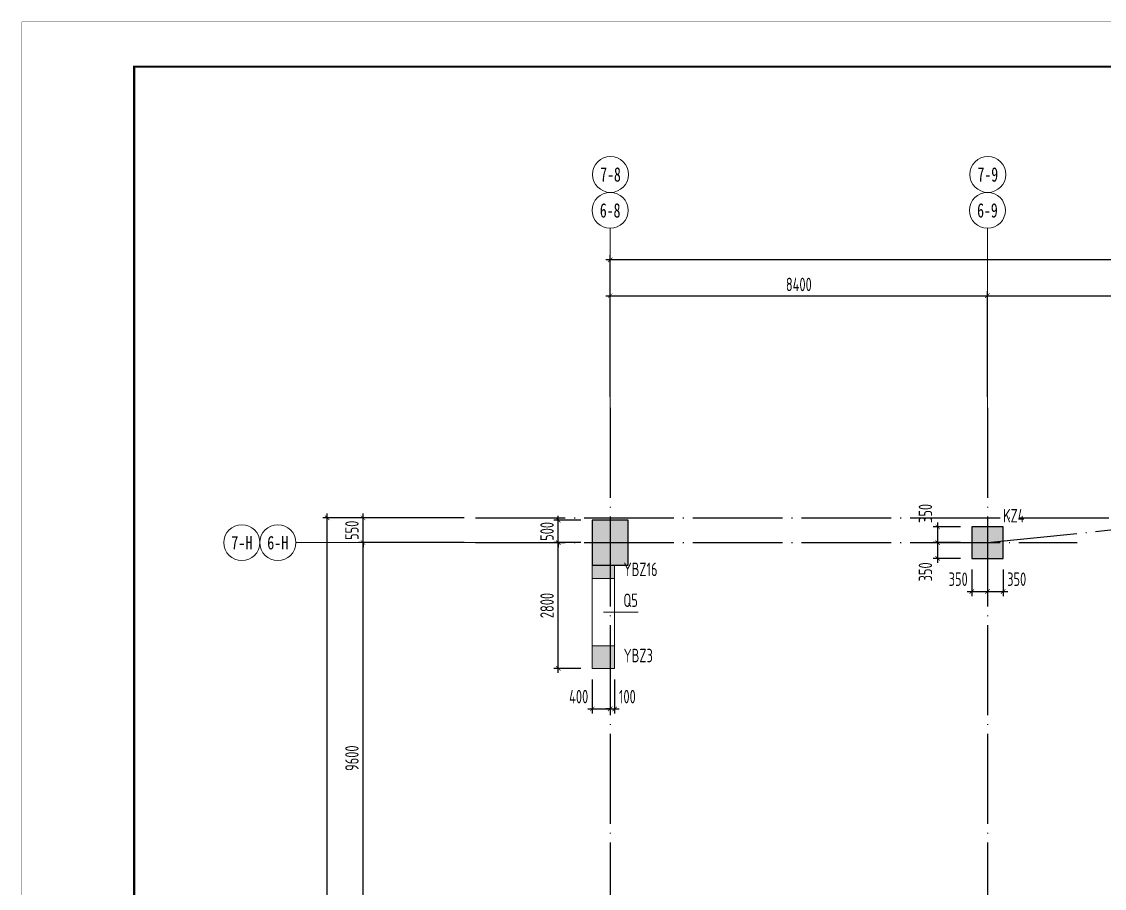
# Model space of a CAD drawing. Header units: millimetres. Extents: x -202076 to 1082610, y -439651 to 179350.
# Drawn here: x 89440 to 113545, y -4380 to 14922 of the extents above; entities that cross this region are included whole.
import ezdxf
from ezdxf.enums import TextEntityAlignment as Align

# ---------------------------------------------------------------- set-up
doc = ezdxf.new("R2010")
doc.units = ezdxf.units.MM
doc.header["$LTSCALE"] = 1000
doc.linetypes.add('DOTE', pattern=[2.42, 2, -0.2, 0.02, -0.2])
for name, color, linetype in [('02-TEXT_轴号', 7, 'Continuous'), ('A_AXIS-轴线', 36, 'DOTE'), ('AXIS_TEXT', 7, 'Continuous'), ('COLU', 5, 'Continuous')]:
    doc.layers.add(name, color=color, linetype=linetype)
for name, color, linetype, lineweight in [('COLU_TEXT', 6, 'Continuous', 0), ('DIM', 3, 'Continuous', 0), ('WALL', 2, 'Continuous', 0), ('墙柱名称编号', 7, 'Continuous', 18), ('墙柱轮廓', 7, 'Continuous', 18), ('墙身名称编号', 3, 'Continuous', 18), ('墙身标注引线', 3, 'Continuous', 18), ('边缘构件填充', 253, 'Continuous', 18)]:
    doc.layers.add(name, color=color, linetype=linetype, lineweight=lineweight)
doc.styles.add('_TCH_AXIS', font='STXIHEI.TTF', dxfattribs={"width": 0.75})
doc.styles.add('COMPLEX', font='COMPLEX')
doc.styles.add('TSSD_Dimension', font='tssdeng.shx', dxfattribs={"width": 0.7, "bigfont": 'hztxt.shx'})
doc.styles.add('TSSD_Rein', font='tssdeng.shx', dxfattribs={"width": 0.7, "bigfont": 'hztxt.shx'})
doc.dimstyles.new('TSSD_100_100', dxfattribs={"dimtxt": 300, "dimasz": 100, "dimexe": 100, "dimexo": 250, "dimgap": 100, "dimtad": 1, "dimdec": 0, "dimzin": 0, "dimdsep": 46, "dimtxsty": 'TSSD_Dimension', "dimblk": 'ARCHTICK', "dimcen": 0, "dimdle": 100, "dimclrt": 7, "dimadec": 0, "dimazin": 0, "dimtfac": 1, "dimtdec": 0, "dimtix": 1, "dimtmove": 2, "dimatfit": 3, "dimfxl": 1, "dimtolj": 1, "dimtzin": 0, "dimarcsym": 0})

# ---------------------------------------------------------------- blocks, each defined once
blk = doc.blocks.new('_AXISO')
blk.add_circle((0, 0), 0.5)
at = {"layer": 'AXIS_TEXT', "style": 'COMPLEX', "width": 1.041667}
blk.add_attdef('A', text='', height=0.56, dxfattribs=at).set_placement((-0.25, -0.28), (0.25, -0.28), align=Align.FIT)
blk = doc.blocks.new('_ARCHTICK')
at = {"color": 0, "linetype": 'ByBlock', "const_width": 0.15}
blk.add_lwpolyline([(-0.5, -0.5), (0.5, 0.5)], dxfattribs=at)
blk = doc.blocks.new('*D255')
at = {"layer": 'Defpoints', "color": 0, "transparency": 16777216}
for p in [(97043, 3319), (99543, 3319), (99543, -6281)]:
    blk.add_point(p, dxfattribs=at)
at = {"layer": 'DIM', "color": 0, "lineweight": -2, "transparency": 16777216}
for p, q in [((97043, -6381), (97043, 3419)), ((99293, 3319), (96943, 3319)), ((99293, -6281), (96943, -6281))]:
    blk.add_line(p, q, dxfattribs=at)
at = {"layer": 'DIM', "color": 0, "lineweight": -2, "transparency": 16777216, "xscale": 100, "yscale": 100, "zscale": 100}
for p, rotation in [((97043, 3319), 90), ((97043, -6281), 270)]:
    blk.add_blockref('_ARCHTICK', p, dxfattribs=dict(at, rotation=rotation))
at = {"layer": 'DIM', "color": 7, "transparency": 16777216, "insert": (96793, -1481), "char_height": 300, "attachment_point": 5, "rotation": 90, "style": 'TSSD_Dimension'}
blk.add_mtext('\\A1;9600', dxfattribs=at)
blk = doc.blocks.new('*D256')
at = {"layer": 'Defpoints', "color": 0, "transparency": 16777216}
for p in [(97043, 3869), (99543, 3869), (99543, 3319)]:
    blk.add_point(p, dxfattribs=at)
at = {"layer": 'DIM', "color": 0, "lineweight": -2, "transparency": 16777216}
for p, q in [((99293, 3869), (96943, 3869)), ((97043, 3869), (97043, 3969)), ((97043, 3319), (97043, 3869)), ((99293, 3319), (96943, 3319)), ((97043, 3319), (97043, 3219))]:
    blk.add_line(p, q, dxfattribs=at)
at = {"layer": 'DIM', "color": 0, "lineweight": -2, "transparency": 16777216, "xscale": 100, "yscale": 100, "zscale": 100}
for p, rotation in [((97043, 3869), 270), ((97043, 3319), 90)]:
    blk.add_blockref('_ARCHTICK', p, dxfattribs=dict(at, rotation=rotation))
at = {"layer": 'DIM', "color": 7, "transparency": 16777216, "insert": (96793, 3594), "char_height": 300, "attachment_point": 5, "rotation": 90, "style": 'TSSD_Dimension'}
blk.add_mtext('\\A1;550', dxfattribs=at)
blk = doc.blocks.new('*D257')
at = {"layer": 'Defpoints', "color": 0, "transparency": 16777216}
for p in [(96243, 3869), (99543, 3869), (99543, -15881)]:
    blk.add_point(p, dxfattribs=at)
at = {"layer": 'DIM', "color": 0, "lineweight": -2, "transparency": 16777216}
for p, q in [((99293, 3869), (96143, 3869)), ((96243, -15981), (96243, 3969)), ((99293, -15881), (96143, -15881))]:
    blk.add_line(p, q, dxfattribs=at)
at = {"layer": 'DIM', "color": 0, "lineweight": -2, "transparency": 16777216, "xscale": 100, "yscale": 100, "zscale": 100}
for p, rotation in [((96243, 3869), 90), ((96243, -15881), 270)]:
    blk.add_blockref('_ARCHTICK', p, dxfattribs=dict(at, rotation=rotation))
at = {"layer": 'DIM', "color": 7, "transparency": 16777216, "insert": (95993, -6006), "char_height": 300, "attachment_point": 5, "rotation": 90, "style": 'TSSD_Dimension'}
blk.add_mtext('\\A1;19750', dxfattribs=at)
blk = doc.blocks.new('*D269')
at = {"layer": 'Defpoints', "color": 0, "transparency": 16777216}
for p in [(110943, 8819), (102543, 6319), (110943, 6319)]:
    blk.add_point(p, dxfattribs=at)
at = {"layer": 'DIM', "color": 0, "lineweight": -2, "transparency": 16777216}
for p, q in [((102543, 6569), (102543, 8919)), ((110943, 6569), (110943, 8919)), ((102443, 8819), (111043, 8819))]:
    blk.add_line(p, q, dxfattribs=at)
at = {"layer": 'DIM', "color": 0, "lineweight": -2, "transparency": 16777216, "xscale": 100, "yscale": 100, "zscale": 100, "rotation": 180}
blk.add_blockref('_ARCHTICK', (102543, 8819), dxfattribs=at)
at = {"layer": 'DIM', "color": 0, "lineweight": -2, "transparency": 16777216, "xscale": 100, "yscale": 100, "zscale": 100}
blk.add_blockref('_ARCHTICK', (110943, 8819), dxfattribs=at)
at = {"layer": 'DIM', "color": 7, "transparency": 16777216, "insert": (106743, 9069), "char_height": 300, "attachment_point": 5, "style": 'TSSD_Dimension'}
blk.add_mtext('\\A1;8400', dxfattribs=at)
blk = doc.blocks.new('*D270')
at = {"layer": 'Defpoints', "color": 0, "transparency": 16777216}
for p in [(119343, 8819), (110943, 6319), (119343, 6319)]:
    blk.add_point(p, dxfattribs=at)
at = {"layer": 'DIM', "color": 0, "lineweight": -2, "transparency": 16777216}
for p, q in [((110943, 6569), (110943, 8919)), ((119343, 6569), (119343, 8919)), ((110843, 8819), (119443, 8819))]:
    blk.add_line(p, q, dxfattribs=at)
at = {"layer": 'DIM', "color": 0, "lineweight": -2, "transparency": 16777216, "xscale": 100, "yscale": 100, "zscale": 100, "rotation": 180}
blk.add_blockref('_ARCHTICK', (110943, 8819), dxfattribs=at)
at = {"layer": 'DIM', "color": 0, "lineweight": -2, "transparency": 16777216, "xscale": 100, "yscale": 100, "zscale": 100}
blk.add_blockref('_ARCHTICK', (119343, 8819), dxfattribs=at)
at = {"layer": 'DIM', "color": 7, "transparency": 16777216, "insert": (115143, 9069), "char_height": 300, "attachment_point": 5, "style": 'TSSD_Dimension'}
blk.add_mtext('\\A1;8400', dxfattribs=at)
blk = doc.blocks.new('*D275')
at = {"layer": 'Defpoints', "color": 0, "transparency": 16777216}
for p in [(102543, 9619), (102543, 6319), (152943, 6319)]:
    blk.add_point(p, dxfattribs=at)
at = {"layer": 'DIM', "color": 0, "lineweight": -2, "transparency": 16777216}
for p, q in [((102543, 6569), (102543, 9719)), ((152943, 6569), (152943, 9719)), ((153043, 9619), (102443, 9619))]:
    blk.add_line(p, q, dxfattribs=at)
at = {"layer": 'DIM', "color": 0, "lineweight": -2, "transparency": 16777216, "xscale": 100, "yscale": 100, "zscale": 100, "rotation": 180}
blk.add_blockref('_ARCHTICK', (102543, 9619), dxfattribs=at)
at = {"layer": 'DIM', "color": 0, "lineweight": -2, "transparency": 16777216, "xscale": 100, "yscale": 100, "zscale": 100}
blk.add_blockref('_ARCHTICK', (152943, 9619), dxfattribs=at)
at = {"layer": 'DIM', "color": 7, "transparency": 16777216, "insert": (127743, 9869), "char_height": 300, "attachment_point": 5, "style": 'TSSD_Dimension'}
blk.add_mtext('\\A1;50400', dxfattribs=at)
blk = doc.blocks.new('*D296')
at = {"layer": 'Defpoints', "color": 0, "transparency": 16777216}
for p in [(101387, 3819), (102143, 3819), (102143, 3319)]:
    blk.add_point(p, dxfattribs=at)
at = {"layer": 'DIM', "color": 0, "lineweight": -2, "transparency": 16777216}
for p, q in [((101387, 3819), (101387, 3919)), ((101893, 3819), (101287, 3819)), ((101387, 3319), (101387, 3819)), ((101893, 3319), (101287, 3319)), ((101387, 3319), (101387, 3219))]:
    blk.add_line(p, q, dxfattribs=at)
at = {"layer": 'DIM', "color": 0, "lineweight": -2, "transparency": 16777216, "xscale": 100, "yscale": 100, "zscale": 100}
for p, rotation in [((101387, 3819), 270), ((101387, 3319), 90)]:
    blk.add_blockref('_ARCHTICK', p, dxfattribs=dict(at, rotation=rotation))
at = {"layer": 'DIM', "color": 7, "transparency": 16777216, "insert": (101137, 3569), "char_height": 300, "attachment_point": 5, "rotation": 90, "style": 'TSSD_Dimension'}
blk.add_mtext('\\A1;500', dxfattribs=at)
blk = doc.blocks.new('*D297')
at = {"layer": 'Defpoints', "color": 0, "transparency": 16777216}
for p in [(101387, 3319), (102143, 3319), (102143, 519)]:
    blk.add_point(p, dxfattribs=at)
at = {"layer": 'DIM', "color": 0, "lineweight": -2, "transparency": 16777216}
for p, q in [((101387, 419), (101387, 3419)), ((101893, 3319), (101287, 3319)), ((101893, 519), (101287, 519))]:
    blk.add_line(p, q, dxfattribs=at)
at = {"layer": 'DIM', "color": 0, "lineweight": -2, "transparency": 16777216, "xscale": 100, "yscale": 100, "zscale": 100}
for p, rotation in [((101387, 3319), 90), ((101387, 519), 270)]:
    blk.add_blockref('_ARCHTICK', p, dxfattribs=dict(at, rotation=rotation))
at = {"layer": 'DIM', "color": 7, "transparency": 16777216, "insert": (101137, 1919), "char_height": 300, "attachment_point": 5, "rotation": 90, "style": 'TSSD_Dimension'}
blk.add_mtext('\\A1;2800', dxfattribs=at)
blk = doc.blocks.new('*D304')
at = {"layer": 'Defpoints', "color": 0, "transparency": 16777216}
for p in [(102143, 519), (102543, 519), (102543, -385)]:
    blk.add_point(p, dxfattribs=at)
at = {"layer": 'DIM', "color": 0, "lineweight": -2, "transparency": 16777216}
for p, q in [((102143, 269), (102143, -485)), ((102543, 269), (102543, -485)), ((102043, -385), (102643, -385))]:
    blk.add_line(p, q, dxfattribs=at)
at = {"layer": 'DIM', "color": 0, "lineweight": -2, "transparency": 16777216, "xscale": 100, "yscale": 100, "zscale": 100, "rotation": 180}
blk.add_blockref('_ARCHTICK', (102143, -385), dxfattribs=at)
at = {"layer": 'DIM', "color": 0, "lineweight": -2, "transparency": 16777216, "xscale": 100, "yscale": 100, "zscale": 100}
blk.add_blockref('_ARCHTICK', (102543, -385), dxfattribs=at)
at = {"layer": 'DIM', "color": 7, "transparency": 16777216, "insert": (101842, -110), "char_height": 300, "attachment_point": 5, "style": 'TSSD_Dimension'}
blk.add_mtext('\\A1;400', dxfattribs=at)
blk = doc.blocks.new('*D305')
at = {"layer": 'Defpoints', "color": 0, "transparency": 16777216}
for p in [(102543, 519), (102643, 519), (102643, -385)]:
    blk.add_point(p, dxfattribs=at)
at = {"layer": 'DIM', "color": 0, "lineweight": -2, "transparency": 16777216}
for p, q in [((102543, 269), (102543, -485)), ((102643, 269), (102643, -485)), ((102543, -385), (102443, -385)), ((102543, -385), (102643, -385)), ((102643, -385), (102743, -385))]:
    blk.add_line(p, q, dxfattribs=at)
at = {"layer": 'DIM', "color": 0, "lineweight": -2, "transparency": 16777216, "xscale": 100, "yscale": 100, "zscale": 100}
blk.add_blockref('_ARCHTICK', (102543, -385), dxfattribs=at)
at = {"layer": 'DIM', "color": 0, "lineweight": -2, "transparency": 16777216, "xscale": 100, "yscale": 100, "zscale": 100, "rotation": 180}
blk.add_blockref('_ARCHTICK', (102643, -385), dxfattribs=at)
at = {"layer": 'DIM', "color": 7, "transparency": 16777216, "insert": (102925, -110), "char_height": 300, "attachment_point": 5, "style": 'TSSD_Dimension'}
blk.add_mtext('\\A1;100', dxfattribs=at)
blk = doc.blocks.new('*D344')
at = {"layer": 'Defpoints', "color": 0, "transparency": 16777216}
for p in [(109837, 3669), (110593, 3669), (110593, 3319)]:
    blk.add_point(p, dxfattribs=at)
at = {"layer": 'DIM', "color": 0, "lineweight": -2, "transparency": 16777216}
for p, q in [((110343, 3669), (109737, 3669)), ((109837, 3219), (109837, 3769)), ((110343, 3319), (109737, 3319))]:
    blk.add_line(p, q, dxfattribs=at)
at = {"layer": 'DIM', "color": 0, "lineweight": -2, "transparency": 16777216, "xscale": 100, "yscale": 100, "zscale": 100}
for p, rotation in [((109837, 3669), 90), ((109837, 3319), 270)]:
    blk.add_blockref('_ARCHTICK', p, dxfattribs=dict(at, rotation=rotation))
at = {"layer": 'DIM', "color": 7, "transparency": 16777216, "insert": (109562, 3970), "char_height": 300, "attachment_point": 5, "rotation": 90, "style": 'TSSD_Dimension'}
blk.add_mtext('\\A1;350', dxfattribs=at)
blk = doc.blocks.new('*D345')
at = {"layer": 'Defpoints', "color": 0, "transparency": 16777216}
for p in [(110593, 2969), (110943, 2969), (110943, 2230)]:
    blk.add_point(p, dxfattribs=at)
at = {"layer": 'DIM', "color": 0, "lineweight": -2, "transparency": 16777216}
for p, q in [((110593, 2719), (110593, 2130)), ((110943, 2719), (110943, 2130)), ((110493, 2230), (111043, 2230))]:
    blk.add_line(p, q, dxfattribs=at)
at = {"layer": 'DIM', "color": 0, "lineweight": -2, "transparency": 16777216, "xscale": 100, "yscale": 100, "zscale": 100, "rotation": 180}
blk.add_blockref('_ARCHTICK', (110593, 2230), dxfattribs=at)
at = {"layer": 'DIM', "color": 0, "lineweight": -2, "transparency": 16777216, "xscale": 100, "yscale": 100, "zscale": 100}
blk.add_blockref('_ARCHTICK', (110943, 2230), dxfattribs=at)
at = {"layer": 'DIM', "color": 7, "transparency": 16777216, "insert": (110292, 2505), "char_height": 300, "attachment_point": 5, "style": 'TSSD_Dimension'}
blk.add_mtext('\\A1;350', dxfattribs=at)
blk = doc.blocks.new('*D346')
at = {"layer": 'Defpoints', "color": 0, "transparency": 16777216}
for p in [(110943, 2969), (111293, 2969), (111293, 2230)]:
    blk.add_point(p, dxfattribs=at)
at = {"layer": 'DIM', "color": 0, "lineweight": -2, "transparency": 16777216}
for p, q in [((110943, 2719), (110943, 2130)), ((111293, 2719), (111293, 2130)), ((110843, 2230), (111393, 2230))]:
    blk.add_line(p, q, dxfattribs=at)
at = {"layer": 'DIM', "color": 0, "lineweight": -2, "transparency": 16777216, "xscale": 100, "yscale": 100, "zscale": 100, "rotation": 180}
blk.add_blockref('_ARCHTICK', (110943, 2230), dxfattribs=at)
at = {"layer": 'DIM', "color": 0, "lineweight": -2, "transparency": 16777216, "xscale": 100, "yscale": 100, "zscale": 100}
blk.add_blockref('_ARCHTICK', (111293, 2230), dxfattribs=at)
at = {"layer": 'DIM', "color": 7, "transparency": 16777216, "insert": (111594, 2505), "char_height": 300, "attachment_point": 5, "style": 'TSSD_Dimension'}
blk.add_mtext('\\A1;350', dxfattribs=at)
blk = doc.blocks.new('*D347')
at = {"layer": 'Defpoints', "color": 0, "transparency": 16777216}
for p in [(109837, 3319), (110593, 3319), (110593, 2969)]:
    blk.add_point(p, dxfattribs=at)
at = {"layer": 'DIM', "color": 0, "lineweight": -2, "transparency": 16777216}
for p, q in [((109837, 2869), (109837, 3419)), ((110343, 3319), (109737, 3319)), ((110343, 2969), (109737, 2969))]:
    blk.add_line(p, q, dxfattribs=at)
at = {"layer": 'DIM', "color": 0, "lineweight": -2, "transparency": 16777216, "xscale": 100, "yscale": 100, "zscale": 100}
for p, rotation in [((109837, 3319), 90), ((109837, 2969), 270)]:
    blk.add_blockref('_ARCHTICK', p, dxfattribs=dict(at, rotation=rotation))
at = {"layer": 'DIM', "color": 7, "transparency": 16777216, "insert": (109562, 2668), "char_height": 300, "attachment_point": 5, "rotation": 90, "style": 'TSSD_Dimension'}
blk.add_mtext('\\A1;350', dxfattribs=at)
blk = doc.blocks.new('图框-A1')
for points, const_width in [([(0, 0), (841, 0), (841, 594), (0, 594)], 0.05), ([(766, 584), (25, 584), (25, 10), (766, 10)], 0.5)]:
    blk.add_lwpolyline(points, close=True, dxfattribs=dict(const_width=const_width))

msp = doc.modelspace()

# ---------------------------------------------------------------- hatches: boundary and pattern name
at = {"layer": '边缘构件填充'}
h = msp.add_hatch(color=256, dxfattribs=at)
h.dxf.hatch_style = 1
h.paths.add_polyline_path([(102142.7, 2519), (102142.7, 3819), (102942.7, 3819), (102942.7, 2819), (102642.7, 2819), (102642.7, 2519)])
h = msp.add_hatch(color=256, dxfattribs=at)
h.dxf.hatch_style = 1
h.paths.add_polyline_path([(111292.7, 3669), (110592.7, 3669), (110592.7, 2969), (111292.7, 2969)])
h = msp.add_hatch(color=256, dxfattribs=at)
h.dxf.hatch_style = 1
h.paths.add_polyline_path([(102142.7, 519), (102142.7, 1019), (102642.7, 1019), (102642.7, 519)])

# ---------------------------------------------------------------- linework, layer by layer
at = {"layer": 'A_AXIS-轴线'}
for p, q in [((102542.7, 6319), (102542.7, -18881)), ((110942.7, 6319), (110942.7, -18881)), ((110942.7, 3319), (116242.7, 3869))]:
    msp.add_line(p, q, dxfattribs=at)
for points in [[(99542.7, 3869), (155943, 3869)], [(99542.7, 3319), (112942.7, 3319)]]:
    msp.add_lwpolyline(points, dxfattribs=at)
at = {"layer": 'COLU'}
for points in [[(102942.7, 3819), (102142.7, 3819), (102142.7, 2819), (102942.7, 2819)], [(111292.7, 3669), (110592.7, 3669), (110592.7, 2969), (111292.7, 2969)]]:
    msp.add_lwpolyline(points, close=True, dxfattribs=at)
at = {"layer": 'DIM'}
for p, q in [((102542.7, 6319), (102542.7, 10319)), ((110942.7, 6319), (110942.7, 10319)), ((99542.7, 3319), (95542.7, 3319))]:
    msp.add_line(p, q, dxfattribs=at)
at = {"layer": 'WALL'}
msp.add_lwpolyline([(102142.7, 2819), (102142.7, 519), (102642.7, 519), (102642.7, 2819), (102642.7, 519)], dxfattribs=at)
at = {"layer": '墙柱轮廓'}
for points in [[(102142.7, 2519), (102142.7, 3819), (102942.7, 3819), (102942.7, 2819), (102642.7, 2819), (102642.7, 2519), (102142.7, 2519)], [(102142.7, 519), (102142.7, 1019), (102642.7, 1019), (102642.7, 519), (102142.7, 519)]]:
    msp.add_lwpolyline(points, dxfattribs=at)
at = {"layer": '墙身标注引线'}
msp.add_line((102392.7, 1769), (103163.8, 1769), dxfattribs=at)

# ---------------------------------------------------------------- block references
at = {"xscale": 100, "yscale": 100, "zscale": 100}
msp.add_blockref('图框-A1', (89442.7, -44481), dxfattribs=at)
at = {"layer": 'DIM'}
ref = msp.add_blockref('_AXISO', (102551.2, 11519), dxfattribs=dict(at, xscale=800, yscale=800, zscale=800))
ref.add_attrib('A', '7-8', dxfattribs={"layer": '02-TEXT_轴号', "height": 320.57, "style": '_TCH_AXIS', "width": 0.743037}).set_placement((102321.6, 11358.7), (102780.7, 11358.7), align=Align.FIT)
ref = msp.add_blockref('_AXISO', (110951.2, 11518.9), dxfattribs=dict(at, xscale=800, yscale=800, zscale=800))
ref.add_attrib('A', '7-9', dxfattribs={"layer": '02-TEXT_轴号', "height": 320.57, "style": '_TCH_AXIS', "width": 0.743037}).set_placement((110721.6, 11358.6), (111180.7, 11358.6), align=Align.FIT)
ref = msp.add_blockref('_AXISO', (102542.7, 10719), dxfattribs=dict(at, xscale=800, yscale=800, zscale=800))
ref.add_attrib('A', '6-8', dxfattribs={"layer": '02-TEXT_轴号', "height": 320.57, "style": '_TCH_AXIS', "width": 0.743037}).set_placement((102313.1, 10558.7), (102772.2, 10558.7), align=Align.FIT)
ref = msp.add_blockref('_AXISO', (110942.7, 10719), dxfattribs=dict(at, xscale=800, yscale=800, zscale=800))
ref.add_attrib('A', '6-9', dxfattribs={"layer": '02-TEXT_轴号', "height": 320.57, "style": '_TCH_AXIS', "width": 0.743037}).set_placement((110713.1, 10558.7), (111172.2, 10558.7), align=Align.FIT)
ref = msp.add_blockref('_AXISO', (94342.7, 3319), dxfattribs=dict(at, xscale=800, yscale=800, zscale=800))
ref.add_attrib('A', '7-H', dxfattribs={"layer": '02-TEXT_轴号', "height": 296.95, "style": '_TCH_AXIS', "width": 0.761209}).set_placement((94105.3, 3170.5), (94580, 3170.5), align=Align.FIT)
ref = msp.add_blockref('_AXISO', (95142.7, 3319), dxfattribs=dict(at, xscale=800, yscale=800, zscale=800))
ref.add_attrib('A', '6-H', dxfattribs={"layer": '02-TEXT_轴号', "height": 302.12, "style": '_TCH_AXIS', "width": 0.743037}).set_placement((94906.9, 3167.9), (95378.4, 3167.9), align=Align.FIT)

# ---------------------------------------------------------------- texts
at = {"layer": 'COLU_TEXT', "linetype": 'Continuous', "style": 'TSSD_Rein', "width": 0.7}
msp.add_text('KZ4', height=300, dxfattribs=at).set_placement((111292.7, 3769))
at = {"layer": '墙柱名称编号', "color": 2, "linetype": 'Continuous', "style": 'TSSD_Rein', "width": 0.7}
msp.add_text('YBZ16', height=300, dxfattribs=at).set_placement((102842.7, 2483.8), align=Align.BOTTOM_LEFT)
msp.add_text('YBZ3', height=300, dxfattribs=at).set_placement((102842.7, 954.7), align=Align.TOP_LEFT)
at = {"layer": '墙身名称编号', "linetype": 'Continuous', "style": 'TSSD_Rein', "width": 0.7}
msp.add_text('Q5', height=300, dxfattribs=at).set_placement((102838.4, 1795.7), align=Align.BOTTOM_LEFT)

# ---------------------------------------------------------------- dimensions: what is measured, and where the dimension line sits
at = {"layer": 'DIM'}
for base, p1, p2, picture, middle in [((102542.7, 9619), (152942.7, 6319), (102542.7, 6319), '*D275', (127742.7, 9869)), ((110942.7, 8819), (102542.7, 6319), (110942.7, 6319), '*D269', (106742.7, 9069)), ((119342.7, 8819), (110942.7, 6319), (119342.7, 6319), '*D270', (115142.7, 9069))]:
    dim = msp.add_linear_dim(base=base, p1=p1, p2=p2, dimstyle='TSSD_100_100', dxfattribs=at)
    dim.commit()
    dim.dimension.update_dxf_attribs({"geometry": picture, "text_midpoint": middle})
for base, p1, p2, picture, middle in [((109837.4, 3669), (110592.7, 3319), (110592.7, 3669), '*D344', (109562.4, 3970.1)), ((109837.4, 3319), (110592.7, 2969), (110592.7, 3319), '*D347', (109562.4, 2667.9))]:
    dim = msp.add_linear_dim(base=base, p1=p1, p2=p2, angle=90, dimstyle='TSSD_100_100', dxfattribs=at)
    dim.commit()
    dim.dimension.update_dxf_attribs({"geometry": picture, "text_midpoint": middle, "dimtype": 160})
for base, p1, p2, picture, middle in [((96242.7, 3869), (99542.7, -15881), (99542.7, 3869), '*D257', (95992.7, -6006)), ((97042.7, 3869), (99542.7, 3319), (99542.7, 3869), '*D256', (96792.7, 3594)), ((101387.4, 3819), (102142.7, 3319), (102142.7, 3819), '*D296', (101137.4, 3569)), ((97042.7, 3319), (99542.7, -6281), (99542.7, 3319), '*D255', (96792.7, -1481)), ((101387.4, 3319), (102142.7, 519), (102142.7, 3319), '*D297', (101137.4, 1919))]:
    dim = msp.add_linear_dim(base=base, p1=p1, p2=p2, angle=90, dimstyle='TSSD_100_100', dxfattribs=at)
    dim.commit()
    dim.dimension.update_dxf_attribs({"geometry": picture, "text_midpoint": middle})
for base, p1, p2, picture, middle in [((110942.7, 2229.5), (110592.7, 2969), (110942.7, 2969), '*D345', (110291.6, 2504.5)), ((111292.7, 2229.5), (110942.7, 2969), (111292.7, 2969), '*D346', (111593.7, 2504.5)), ((102542.7, -384.9), (102142.7, 519), (102542.7, 519), '*D304', (101841.6, -109.9)), ((102642.7, -384.9), (102542.7, 519), (102642.7, 519), '*D305', (102924.9, -109.9))]:
    dim = msp.add_linear_dim(base=base, p1=p1, p2=p2, dimstyle='TSSD_100_100', dxfattribs=at)
    dim.commit()
    dim.dimension.update_dxf_attribs({"geometry": picture, "text_midpoint": middle, "dimtype": 160})

doc.saveas('drawing.dxf')
